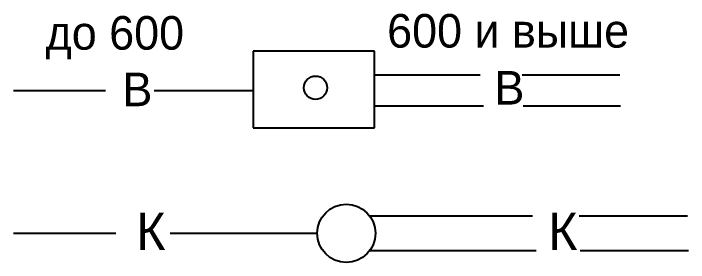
# Model space of a CAD drawing. Extents: x 8646 to 18206, y -17605 to -192.
# Drawn here: x 11061.9 to 11074.75, y -9056.97 to -9052.24 of the extents above; entities that cross this region are included whole.
import ezdxf
from ezdxf.enums import TextEntityAlignment as Align

# ---------------------------------------------------------------- set-up
doc = ezdxf.new("R2010")
doc.units = 0
doc.linetypes.add('DGN_STYLE_3', pattern=[21.180024, 15.128588, -6.051435])
doc.layers.get('0').update_dxf_attribs({"linetype": 'CONTINUOUS'})
doc.styles.add('STYLE-RUSSIAN_1251', font='RUSSIAN_1251.shx')

msp = doc.modelspace()

# ---------------------------------------------------------------- linework, layer by layer
at = {"color": 8, "linetype": 'DGN_STYLE_3'}
for p, q in [((11068.77, -9052.949), (11066.46, -9052.949)), ((11066.46, -9052.949), (11066.46, -9054.407)), ((11068.77, -9054.407), (11068.77, -9052.949)), ((11066.46, -9054.407), (11068.77, -9054.407))]:
    msp.add_line(p, q, dxfattribs=at)
at = {"color": 8, "linetype": 'CONTINUOUS'}
for p, q in [((11068.791, -9053.402), (11070.779, -9053.402)), ((11071.581, -9053.402), (11073.436, -9053.402)), ((11061.898, -9053.697), (11063.648, -9053.697)), ((11064.577, -9053.697), (11066.481, -9053.697)), ((11068.791, -9053.991), (11070.844, -9053.991)), ((11071.598, -9053.991), (11073.452, -9053.991)), ((11068.678, -9056.085), (11071.773, -9056.085)), ((11072.665, -9056.085), (11074.727, -9056.085)), ((11061.898, -9056.413), (11063.843, -9056.413)), ((11064.877, -9056.413), (11067.677, -9056.413)), ((11068.683, -9056.741), (11071.845, -9056.741)), ((11072.683, -9056.741), (11074.745, -9056.741))]:
    msp.add_line(p, q, dxfattribs=at)
for centre, radius in [((11067.647, -9053.647), 0.222), ((11068.232, -9056.416), 0.555)]:
    msp.add_circle(centre, radius, dxfattribs=at)

# ---------------------------------------------------------------- texts
at = {"color": 8, "linetype": 'DGN_STYLE_3', "style": 'STYLE-RUSSIAN_1251'}
for s, p in [('до 600', (11062.509, -9052.604)), ('600 и выше', (11069.01, -9052.565))]:
    msp.add_text(s, height=0.6386, dxfattribs=at).set_placement(p, align=Align.MIDDLE_LEFT)
at = {"color": 8, "linetype": 'CONTINUOUS', "style": 'STYLE-RUSSIAN_1251'}
for s, height, p in [('В', 0.639, (11063.971, -9053.679)), ('В', 0.639, (11071.052, -9053.648)), ('К', 0.71, (11064.237, -9056.378)), ('К', 0.71, (11072.078, -9056.378))]:
    msp.add_text(s, height=height, dxfattribs=at).set_placement(p, align=Align.MIDDLE_LEFT)

doc.saveas('drawing.dxf')
